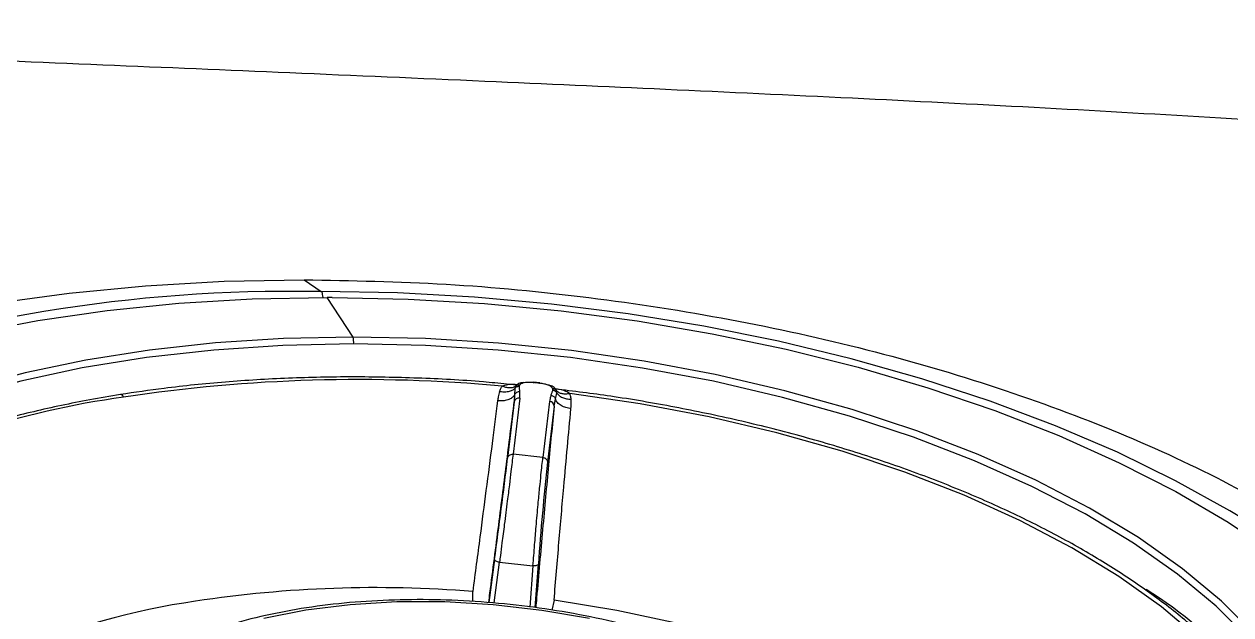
# Model space of a CAD drawing. Extents: x 832 to 912, y 781 to 934.
# Drawn here: x 847.531 to 850.378, y 823.239 to 824.634 of the extents above; entities that cross this region are included whole.
import ezdxf

# ---------------------------------------------------------------- set-up
doc = ezdxf.new("R2010")
doc.units = 0
doc.header["$MEASUREMENT"] = 0
doc.layers.add('1', color=4, linetype='Continuous')

# ---------------------------------------------------------------- blocks, each defined once
blk = doc.blocks.new('2026 SOVEREIGN HL')
at = {"layer": '1', "color": 3, "linetype": 'Continuous', "lineweight": 25}
for p, q in [((16.462, 26.9354), (16.5027, 26.9078)), ((16.5776, 26.8003), (16.5165, 26.8937)), ((16.964, 26.6868), (16.9399, 26.6891)), ((16.9592, 26.6785), (16.9588, 26.6637)), ((16.9612, 26.6841), (16.9592, 26.6785)), ((16.9699, 26.6908), (16.9694, 26.6905)), ((17.0186, 26.6924), (17.0032, 26.694)), ((17.0508, 26.6818), (17.0503, 26.6824)), ((16.9708, 26.6559), (16.955, 26.5234)), ((16.9588, 26.6637), (16.958, 26.647)), ((17.0413, 26.6483), (17.0255, 26.5159)), ((17.052, 26.6369), (17.055, 26.6533)), ((17.055, 26.6533), (17.0581, 26.6681)), ((17.0581, 26.6681), (17.0574, 26.6739)), ((16.958, 26.647), (16.9423, 26.5145)), ((17.052, 26.6369), (17.0363, 26.5045)), ((17.0255, 26.5159), (16.955, 26.5234)), ((16.9117, 26.2747), (16.8982, 26.173)), ((16.9104, 26.1721), (16.9231, 26.2682)), ((16.9231, 26.2682), (17.0021, 26.2598)), ((17.0021, 26.2598), (16.9949, 26.1625)), ((17.0072, 26.1611), (17.0148, 26.2638)), ((16.8603, 26.1753), (16.8599, 26.1991)), ((17.0519, 26.1785), (17.0464, 26.1551))]:
    blk.add_line(p, q, dxfattribs=at)
at = {"layer": '1', "color": 3, "linetype": 'Continuous', "lineweight": 25, "flags": 128}
for points in [[(14.901, 26.6317), (14.9719, 26.6652), (15.1057, 26.7201), (15.2495, 26.7693), (15.4024, 26.8126), (15.5636, 26.8496), (15.7323, 26.8802), (15.9075, 26.9042), (16.0882, 26.9214), (16.2734, 26.9319), (16.462, 26.9354)], [(18.6799, 26.3694), (18.6463, 26.3898), (18.5183, 26.4609), (18.3808, 26.5281), (18.2347, 26.5908), (18.0807, 26.6486), (17.9198, 26.7014), (17.753, 26.7486), (17.5811, 26.7902), (17.4053, 26.8257), (17.2265, 26.8551), (17.0458, 26.8781), (16.8642, 26.8946), (16.6828, 26.9045), (16.5027, 26.9078)], [(14.7967, 26.4001), (14.8385, 26.4387), (14.9253, 26.5067), (15.0243, 26.5703), (15.1348, 26.6291), (15.2561, 26.6828), (15.3876, 26.7309), (15.5284, 26.7732), (15.6776, 26.8095), (15.8343, 26.8395), (15.9975, 26.8631), (16.1664, 26.88), (16.3397, 26.8903), (16.5165, 26.8937)], [(16.5281, 26.8937), (16.7073, 26.8899), (16.8878, 26.8794), (17.0683, 26.8621), (17.2478, 26.8382), (17.4252, 26.8079), (17.5993, 26.7713), (17.7692, 26.7287), (17.9337, 26.6803), (18.0918, 26.6264), (18.2427, 26.5674), (18.3853, 26.5035), (18.5188, 26.4353), (18.6423, 26.3631), (18.7551, 26.2873), (18.8566, 26.2085), (18.946, 26.1271), (19.0229, 26.0436), (19.0813, 25.9665)], [(16.5775, 26.8003), (16.4134, 26.7968), (16.2528, 26.7865), (16.097, 26.7695), (15.9469, 26.7459), (15.8038, 26.7158), (15.6687, 26.6795), (15.5425, 26.6372), (15.4261, 26.5893), (15.3204, 26.5361), (15.2261, 26.4779), (15.1439, 26.4152), (15.0744, 26.3484), (15.0182, 26.2781), (14.9755, 26.2047), (14.9468, 26.1287), (14.935, 26.074)], [(18.8568, 25.8521), (18.8206, 25.9348), (18.7699, 26.0168), (18.705, 26.0976), (18.6264, 26.1766), (18.5347, 26.253), (18.4307, 26.3264), (18.3151, 26.3962), (18.1887, 26.4618), (18.0526, 26.5228), (17.9078, 26.5787), (17.7553, 26.629), (17.5964, 26.6735), (17.4323, 26.7116), (17.2642, 26.7433), (17.0933, 26.7681), (16.9211, 26.786), (16.7487, 26.7967), (16.5775, 26.8003)], [(16.5788, 26.7838), (16.4119, 26.7801), (16.2488, 26.7694), (16.0906, 26.7517), (15.9386, 26.7272), (15.7939, 26.6959), (15.6576, 26.6582), (15.5307, 26.6143), (15.4143, 26.5645), (15.3091, 26.5093), (15.2159, 26.4491), (15.1355, 26.3843), (15.0685, 26.3154), (15.0154, 26.2429), (14.9765, 26.1673), (14.9523, 26.0893), (14.9427, 26.0095), (14.948, 25.9283), (14.9681, 25.8465)], [(18.8425, 25.842), (18.8066, 25.9241), (18.7562, 26.0056), (18.6917, 26.0859), (18.6137, 26.1643), (18.5227, 26.2402), (18.4193, 26.3131), (18.3045, 26.3824), (18.179, 26.4476), (18.0438, 26.5082), (17.9, 26.5637), (17.7486, 26.6137), (17.5907, 26.6578), (17.4277, 26.6957), (17.2607, 26.7271), (17.091, 26.7518), (16.92, 26.7695), (16.7488, 26.7802), (16.5788, 26.7838)], [(18.5727, 26.0881), (18.4847, 26.1627), (18.3846, 26.2344), (18.2731, 26.3025), (18.1511, 26.3667), (18.0195, 26.4264), (17.8793, 26.4811), (17.7315, 26.5304), (17.5774, 26.574), (17.4181, 26.6115), (17.2549, 26.6426), (17.0889, 26.6672)], [(16.3669, 26.1363), (16.4659, 26.1557), (16.5711, 26.1688), (16.681, 26.1754), (16.794, 26.1753), (16.9085, 26.1687), (17.0227, 26.1554), (17.1351, 26.1359)], [(18.0719, 25.8098), (18.06, 25.8185), (17.9652, 25.8811), (17.8589, 25.9398), (17.7425, 25.9939), (17.617, 26.0429), (17.4838, 26.0863), (17.3442, 26.1236), (17.1998, 26.1545), (17.0519, 26.1785)]]:
    blk.add_lwpolyline(points, dxfattribs=at)
at = {"layer": '1', "color": 3, "linetype": 'Continuous', "lineweight": 25}
for centre, radius, start, end in [((16.4319, 23.3274), 3.5808, 89.0479, 109.7183), ((16.5046, 21.7434), 5.1644, 90.0202, 90.1459), ((16.5174, 20.9387), 5.955, 89.89785, 90.00927), ((16.5385, 26.7891), 0.0406, 352.3802, 15.9493), ((16.5902, 23.0006), 3.6992, 84.7382, 98.6103), ((16.3102, 24.642), 2.0346, 97.735, 118.3847), ((16.0279, 26.6555), 0.00885, 17.2166, 85.4511), ((16.969, 26.6448), 0.0112, 80.7045, 168.7623), ((17.0407, 26.637), 0.0113, 359.5637, 87.0838), ((-5.9476, 29.313), 23.0603, 352.42907, 353.02958), ((23.8948, 25.7718), 6.8976, 173.90221, 175.90998), ((16.6314, 23.3774), 2.831, 85.3705, 98.6392), ((17.9372, 25.3743), 0.9744, 23.2686, 58.3316), ((16.4473, 24.4977), 1.6958, 98.1743, 113.3128)]:
    blk.add_arc(centre, radius, start, end, dxfattribs=at)
for points, knots in [([(19.3979, 27.2631), (19.2691, 27.273), (19.0036, 27.2935), (18.5986, 27.3191), (18.1799, 27.3428), (17.7516, 27.3645), (17.3194, 27.3848), (16.8766, 27.4046), (16.4338, 27.4238), (15.9832, 27.4428), (15.5377, 27.4611), (15.0916, 27.4788), (14.6489, 27.4956), (14.204, 27.5117), (13.7681, 27.5266), (13.481, 27.5352), (13.3428, 27.5393)], [0, 0, 0, 0, 0.063363, 0.130662, 0.198148, 0.267906, 0.33969, 0.409259, 0.484509, 0.556932, 0.631192, 0.704894, 0.778783, 0.852716, 0.929106, 1, 1, 1, 1]), ([(16.462, 26.9354), (16.5735, 26.9334), (16.7966, 26.9293), (17.1349, 26.8966), (17.4684, 26.8449), (17.7922, 26.7732), (18.1007, 26.6832), (18.3881, 26.5763), (18.6511, 26.4546), (18.8797, 26.3191), (19.0238, 26.2214), (19.0796, 26.1677), (19.0823, 26.165)], [0, 0, 0, 0, 0.110482, 0.220965, 0.331447, 0.441929, 0.552411, 0.662894, 0.773377, 0.883859, 0.994341, 1, 1, 1, 1]), ([(16.5072, 26.8936), (16.5072, 26.8937), (16.5069, 26.8965), (16.5059, 26.9006), (16.5045, 26.9056), (16.5033, 26.9071), (16.5027, 26.9078)], [0, 0, 0, 0, 0.015407, 0.343592, 0.6718, 1, 1, 1, 1]), ([(16.9399, 26.6891), (16.9216, 26.6909), (16.8517, 26.6978), (16.7301, 26.7039), (16.5763, 26.707), (16.4245, 26.7039), (16.2758, 26.6948), (16.1435, 26.6814), (16.0628, 26.6694), (16.0286, 26.6643)], [0, 0, 0, 0, 0.058213, 0.222422, 0.386643, 0.550879, 0.715139, 0.879432, 1, 1, 1, 1]), ([(16.923, 26.6713), (16.9239, 26.6738), (16.9255, 26.6783), (16.9282, 26.6824), (16.9294, 26.6842)], [0, 0, 0, 0, 0.562004, 1, 1, 1, 1]), ([(16.9592, 26.6785), (16.9571, 26.6769), (16.9529, 26.6735), (16.9437, 26.6707), (16.9335, 26.6697), (16.9265, 26.6708), (16.923, 26.6713)], [0, 0, 0, 0, 0.2502041, 0.50682, 0.7598963, 1, 1, 1, 1]), ([(16.9641, 26.6874), (16.9629, 26.6875), (16.9554, 26.6884), (16.9437, 26.6885), (16.9338, 26.6855), (16.9294, 26.6842)], [0, 0, 0, 0, 0.097339, 0.598651, 1, 1, 1, 1]), ([(16.9612, 26.6841), (16.9593, 26.683), (16.9554, 26.6806), (16.9473, 26.6798), (16.9385, 26.6807), (16.9324, 26.6831), (16.9294, 26.6842)], [0, 0, 0, 0, 0.249593, 0.505335, 0.758254, 1, 1, 1, 1]), ([(16.9702, 26.6834), (16.9691, 26.6834), (16.967, 26.6834), (16.9639, 26.6824), (16.9611, 26.6808), (16.9598, 26.6793), (16.9592, 26.6785)], [0, 0, 0, 0, 0.245357, 0.500031, 0.75465, 1, 1, 1, 1]), ([(16.9787, 26.6925), (16.975, 26.692), (16.9675, 26.6911), (16.9633, 26.6865), (16.9612, 26.6841)], [0, 0, 0, 0, 0.489245, 1, 1, 1, 1]), ([(16.9709, 26.6866), (16.9699, 26.6867), (16.9679, 26.687), (16.9644, 26.6864), (16.9624, 26.685), (16.9612, 26.6841)], [0, 0, 0, 0, 0.277235, 0.562184, 1, 1, 1, 1]), ([(16.9702, 26.6834), (16.9702, 26.684), (16.9702, 26.6851), (16.9707, 26.6861), (16.9709, 26.6866)], [0, 0, 0, 0, 0.559965, 1, 1, 1, 1]), ([(16.971, 26.6707), (16.9708, 26.6731), (16.9705, 26.6773), (16.9703, 26.6815), (16.9702, 26.6834)], [0, 0, 0, 0, 0.5599999, 1, 1, 1, 1]), ([(17.003, 26.6927), (16.9986, 26.693), (16.9902, 26.6936), (16.9799, 26.6923), (16.9735, 26.6897), (16.9717, 26.6876), (16.9709, 26.6866)], [0, 0, 0, 0, 0.333501, 0.622386, 0.821303, 1, 1, 1, 1]), ([(17.003, 26.6927), (17.0031, 26.6931), (17.0032, 26.694), (17.0032, 26.6941), (17.0031, 26.6933), (17.003, 26.6919), (17.003, 26.6913)], [0, 0, 0, 0, 0.244385, 0.500015, 0.755568, 1, 1, 1, 1]), ([(17.0184, 26.691), (17.0155, 26.6913), (17.0104, 26.6919), (17.0053, 26.6924), (17.003, 26.6927)], [0, 0, 0, 0, 0.559943, 1, 1, 1, 1]), ([(17.0184, 26.691), (17.0185, 26.6915), (17.0186, 26.6924), (17.0186, 26.6925), (17.0186, 26.6916), (17.0185, 26.6903), (17.0184, 26.6896)], [0, 0, 0, 0, 0.24439, 0.499969, 0.755506, 1, 1, 1, 1]), ([(17.0484, 26.6783), (17.048, 26.6793), (17.0471, 26.6813), (17.0433, 26.6843), (17.0373, 26.6872), (17.0287, 26.6896), (17.022, 26.6905), (17.0184, 26.691)], [0, 0, 0, 0, 0.149441, 0.312488, 0.49418, 0.732279, 1, 1, 1, 1]), ([(17.0574, 26.6739), (17.0558, 26.6766), (17.0527, 26.6819), (17.0451, 26.6853), (17.0395, 26.6864), (17.0381, 26.6866)], [0, 0, 0, 0, 0.440103, 0.860482, 1, 1, 1, 1]), ([(17.0484, 26.6783), (17.0485, 26.6777), (17.0487, 26.6766), (17.0484, 26.6755), (17.0483, 26.6751)], [0, 0, 0, 0, 0.55975, 1, 1, 1, 1]), ([(17.0484, 26.6783), (17.0493, 26.6783), (17.0511, 26.6781), (17.0536, 26.6772), (17.0558, 26.6758), (17.0569, 26.6745), (17.0574, 26.6739)], [0, 0, 0, 0, 0.246505, 0.499962, 0.753421, 1, 1, 1, 1]), ([(17.0889, 26.6672), (17.0849, 26.6694), (17.076, 26.6744), (17.0624, 26.677), (17.0526, 26.6779), (17.049, 26.6783)], [0, 0, 0, 0, 0.336647, 0.760226, 1, 1, 1, 1]), ([(18.5951, 26.0813), (18.5852, 26.091), (18.5509, 26.1246), (18.4809, 26.1797), (18.3862, 26.246), (18.2814, 26.3091), (18.1679, 26.3687), (18.0464, 26.4245), (17.9176, 26.4759), (17.7823, 26.5229), (17.6414, 26.565), (17.4958, 26.6021), (17.3463, 26.6337), (17.2015, 26.6591), (17.1061, 26.6711), (17.0621, 26.6766)], [0, 0, 0, 0, 0.0333445, 0.1149995, 0.1966621, 0.2783003, 0.359904, 0.4414728, 0.5230088, 0.604515, 0.6859977, 0.7674597, 0.8489072, 0.9303437, 1, 1, 1, 1]), ([(16.0286, 26.6643), (16.0045, 26.6602), (15.9344, 26.6485), (15.823, 26.6248), (15.6972, 26.5915), (15.5789, 26.5528), (15.4695, 26.5088), (15.3821, 26.4676), (15.3354, 26.4395), (15.3185, 26.4293)], [0, 0, 0, 0, 0.0862107, 0.2501674, 0.4142113, 0.5783331, 0.7425398, 0.9068337, 1, 1, 1, 1]), ([(16.9187, 26.6498), (16.9144, 26.6168), (16.9059, 26.5503), (16.8917, 26.4413), (16.8764, 26.3243), (16.8656, 26.2424), (16.8599, 26.1991)], [0, 0, 0, 0, 0.247977, 0.5, 0.735044, 1, 1, 1, 1]), ([(16.923, 26.6713), (16.922, 26.6673), (16.9202, 26.6603), (16.9191, 26.653), (16.9187, 26.6498)], [0, 0, 0, 0, 0.56059, 1, 1, 1, 1]), ([(16.9588, 26.6637), (16.957, 26.6612), (16.9533, 26.6563), (16.9431, 26.6514), (16.9311, 26.6489), (16.9227, 26.6495), (16.9187, 26.6498)], [0, 0, 0, 0, 0.252977, 0.51337, 0.766496, 1, 1, 1, 1]), ([(16.971, 26.6707), (16.9697, 26.6707), (16.9671, 26.6707), (16.9635, 26.6692), (16.9604, 26.6668), (16.9593, 26.6647), (16.9588, 26.6637)], [0, 0, 0, 0, 0.243061, 0.49995, 0.756871, 1, 1, 1, 1]), ([(16.9708, 26.6559), (16.971, 26.6586), (16.9714, 26.6636), (16.9711, 26.6685), (16.971, 26.6707)], [0, 0, 0, 0, 0.5599768, 1, 1, 1, 1]), ([(17.0446, 26.6628), (17.0437, 26.6601), (17.0423, 26.6553), (17.0416, 26.6504), (17.0413, 26.6483)], [0, 0, 0, 0, 0.559971, 1, 1, 1, 1]), ([(17.0483, 26.6751), (17.0477, 26.6728), (17.0465, 26.6687), (17.0451, 26.6646), (17.0446, 26.6628)], [0, 0, 0, 0, 0.5600084, 1, 1, 1, 1]), ([(17.0446, 26.6628), (17.0458, 26.6625), (17.0483, 26.6619), (17.0516, 26.6597), (17.054, 26.6567), (17.0547, 26.6544), (17.055, 26.6533)], [0, 0, 0, 0, 0.243077, 0.499905, 0.756878, 1, 1, 1, 1]), ([(17.0483, 26.6751), (17.0494, 26.6749), (17.0515, 26.6744), (17.0543, 26.6728), (17.0566, 26.6707), (17.0576, 26.6689), (17.0581, 26.6681)], [0, 0, 0, 0, 0.245499, 0.500084, 0.75476, 1, 1, 1, 1]), ([(17.0917, 26.6313), (17.0877, 26.6318), (17.0793, 26.6331), (17.0681, 26.638), (17.059, 26.645), (17.0563, 26.6506), (17.055, 26.6533)], [0, 0, 0, 0, 0.2333987, 0.4865334, 0.7469535, 1, 1, 1, 1]), ([(17.0574, 26.6739), (17.0591, 26.6723), (17.0625, 26.6692), (17.0703, 26.6666), (17.0792, 26.6657), (17.0857, 26.6667), (17.0889, 26.6672)], [0, 0, 0, 0, 0.249552, 0.505242, 0.758203, 1, 1, 1, 1]), ([(17.0581, 26.6681), (17.0598, 26.666), (17.0632, 26.6619), (17.0715, 26.6573), (17.0811, 26.6542), (17.0881, 26.6537), (17.0915, 26.6534)], [0, 0, 0, 0, 0.249833, 0.506133, 0.759186, 1, 1, 1, 1]), ([(17.0922, 26.6534), (17.0919, 26.656), (17.0914, 26.6607), (17.0896, 26.6652), (17.0889, 26.6672)], [0, 0, 0, 0, 0.560589, 1, 1, 1, 1]), ([(17.0915, 26.6534), (17.0917, 26.6534), (17.0919, 26.6534), (17.0921, 26.6534), (17.0922, 26.6534)], [0, 0, 0, 0, 0.561732, 1, 1, 1, 1]), ([(17.0917, 26.6313), (17.092, 26.6354), (17.0925, 26.6429), (17.0923, 26.6502), (17.0922, 26.6534)], [0, 0, 0, 0, 0.559316, 1, 1, 1, 1]), ([(16.8978, 26.173), (16.8987, 26.1805), (16.9068, 26.2432), (16.9214, 26.3573), (16.9409, 26.511), (16.9523, 26.6017), (16.958, 26.647)], [0, 0, 0, 0, 0.043181, 0.362125, 0.681077, 1, 1, 1, 1]), ([(17.052, 26.6369), (17.0476, 26.5915), (17.0389, 26.5006), (17.0249, 26.3465), (17.0147, 26.2318), (17.0094, 26.1687), (17.0087, 26.161)], [0, 0, 0, 0, 0.318517, 0.63706, 0.955598, 1, 1, 1, 1]), ([(17.0519, 26.1785), (17.0557, 26.2245), (17.0634, 26.3164), (17.077, 26.4729), (17.0861, 26.5712), (17.0917, 26.6313)], [0, 0, 0, 0, 0.280162, 0.56032, 1, 1, 1, 1]), ([(16.955, 26.5234), (16.9536, 26.5109), (16.9513, 26.4913), (16.9463, 26.4509), (16.9411, 26.4091), (16.9351, 26.3617), (16.9295, 26.318), (16.9257, 26.2884), (16.9238, 26.2736), (16.9231, 26.2682)], [0, 0, 0, 0, 0.2254293, 0.3565685, 0.4997055, 0.6901889, 0.8371626, 0.9404705, 1, 1, 1, 1]), ([(16.9423, 26.5145), (16.9426, 26.5158), (16.9433, 26.5184), (16.9464, 26.5215), (16.9505, 26.5234), (16.9535, 26.5234), (16.955, 26.5234)], [0, 0, 0, 0, 0.2500606, 0.5000743, 0.7500337, 1, 1, 1, 1]), ([(17.0021, 26.2598), (17.0034, 26.2763), (17.0057, 26.3062), (17.0099, 26.3563), (17.014, 26.4022), (17.0178, 26.4431), (17.0219, 26.4836), (17.0241, 26.5034), (17.0255, 26.5159)], [0, 0, 0, 0, 0.1766631, 0.3201546, 0.5001491, 0.6425877, 0.7735219, 1, 1, 1, 1]), ([(17.0255, 26.5159), (17.027, 26.5155), (17.03, 26.5149), (17.0336, 26.5122), (17.036, 26.5086), (17.0362, 26.5059), (17.0363, 26.5045)], [0, 0, 0, 0, 0.2500324, 0.4999992, 0.7500112, 1, 1, 1, 1]), ([(16.9231, 26.2682), (16.9216, 26.2685), (16.9184, 26.269), (16.9146, 26.2707), (16.912, 26.2727), (16.9118, 26.2741), (16.9117, 26.2747)], [0, 0, 0, 0, 0.249966, 0.499914, 0.749951, 1, 1, 1, 1]), ([(17.0148, 26.2638), (17.0145, 26.2631), (17.014, 26.2618), (17.011, 26.2604), (17.0068, 26.2596), (17.0037, 26.2598), (17.0021, 26.2598)], [0, 0, 0, 0, 0.2500006, 0.500048, 0.75001, 1, 1, 1, 1]), ([(17.7604, 25.8503), (17.751, 25.8594), (17.7238, 25.8859), (17.6707, 25.9277), (17.5983, 25.9743), (17.517, 26.0171), (17.4278, 26.0558), (17.3321, 26.0898), (17.2308, 26.1189), (17.1254, 26.1428), (17.0171, 26.161), (16.9072, 26.1735), (16.7971, 26.18), (16.6882, 26.1805), (16.5819, 26.175), (16.4794, 26.1635), (16.382, 26.1461), (16.2909, 26.123), (16.2071, 26.0944), (16.1318, 26.0604), (16.0659, 26.0214), (16.0104, 25.9777), (15.966, 25.9297), (15.9344, 25.8781), (15.9158, 25.8294), (15.9135, 25.7978), (15.9126, 25.7848)], [0, 0, 0, 0, 0.022797, 0.066107, 0.109429, 0.152693, 0.195879, 0.238992, 0.282046, 0.325056, 0.368039, 0.411007, 0.453976, 0.496953, 0.539953, 0.582991, 0.626083, 0.669247, 0.712503, 0.755862, 0.799326, 0.84283, 0.886168, 0.929012, 0.971038, 1, 1, 1, 1])]:
    blk.add_open_spline(points, degree=3, knots=knots, dxfattribs=at)

msp = doc.modelspace()

# ---------------------------------------------------------------- block references
at = {"layer": '1'}
msp.add_blockref('2026 SOVEREIGN HL', (831.7292, 797.0948), dxfattribs=at)

doc.saveas('drawing.dxf')
